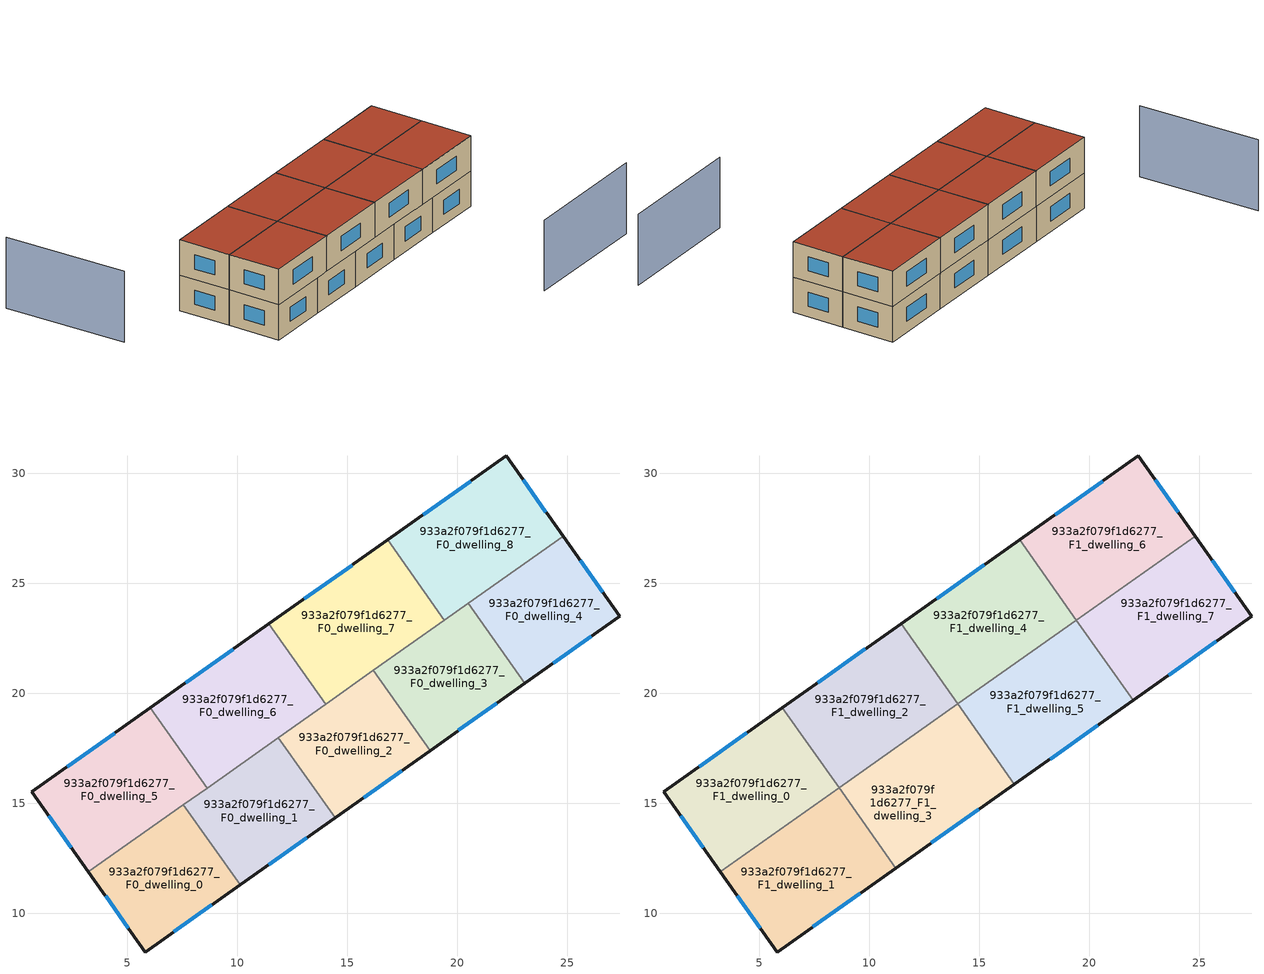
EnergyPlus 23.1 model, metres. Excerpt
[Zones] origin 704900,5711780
933a2f079f1d6277_F0_dwelling_0
 floor ground (EU_floor_Construction): 7.56,14.94 10.14,11.3 5.83,8.25 3.24,11.88 z0
 wall outside (EU_wall_Construction): 3.24,11.88 5.83,8.25 10.14,11.3 z0:3
 wall to 933a2f079f1d6277_F0_dwelling_1 (EU_wall_Construction): 10.14,11.3 7.56,14.94 z0:3
 wall to 933a2f079f1d6277_F0_dwelling_5 (EU_wall_Construction): 7.56,14.94 3.24,11.88 z0:3
 window (EU_Window_Construction): 7.12,9.16 8.85,10.38 / 4.02,10.8 5.05,9.34 z0.9:2.1
933a2f079f1d6277_F0_dwelling_1
 floor ground (EU_floor_Construction): 11.87,17.99 14.45,14.35 10.14,11.3 7.56,14.94 z0
 wall outside (EU_wall_Construction): 10.14,11.3 14.45,14.35 z0:3
 wall to 933a2f079f1d6277_F0_dwelling_2 (EU_wall_Construction): 14.45,14.35 11.87,17.99 z0:3
 wall to 933a2f079f1d6277_F0_dwelling_6 (EU_wall_Construction): 11.87,17.99 8.63,15.7 z0:3
 wall to 933a2f079f1d6277_F0_dwelling_5 (EU_wall_Construction): 8.63,15.7 7.56,14.94 z0:3
 window (EU_Window_Construction): 11.43,12.21 13.16,13.43 z0.9:2.1
 ceiling adiabatic (EU_roof_Construction): 14.45,14.35 11.21,12.06 8.63,15.7 11.87,17.99 7.56,14.94 10.14,11.3 z3
933a2f079f1d6277_F0_dwelling_2
 floor ground (EU_floor_Construction): 16.18,21.04 18.76,17.4 14.45,14.35 11.87,17.99 z0
 wall outside (EU_wall_Construction): 14.45,14.35 18.76,17.4 z0:3
 wall to 933a2f079f1d6277_F0_dwelling_3 (EU_wall_Construction): 18.76,17.4 16.18,21.04 z0:3
 wall to 933a2f079f1d6277_F0_dwelling_7 (EU_wall_Construction): 16.18,21.04 14.02,19.51 z0:3
 wall to 933a2f079f1d6277_F0_dwelling_6 (EU_wall_Construction): 14.02,19.51 11.87,17.99 z0:3
 window (EU_Window_Construction): 15.74,15.26 17.47,16.49 z0.9:2.1
 ceiling adiabatic (EU_roof_Construction): 18.76,17.4 16.18,21.04 11.87,17.99 14.45,14.35 z3
933a2f079f1d6277_F0_dwelling_3
 floor ground (EU_floor_Construction): 20.49,24.09 23.07,20.45 18.76,17.4 16.18,21.04 z0
 wall outside (EU_wall_Construction): 18.76,17.4 23.07,20.45 z0:3
 wall to 933a2f079f1d6277_F0_dwelling_4 (EU_wall_Construction): 23.07,20.45 20.49,24.09 z0:3
 wall to 933a2f079f1d6277_F0_dwelling_8 (EU_wall_Construction): 20.49,24.09 19.41,23.33 z0:3
 wall to 933a2f079f1d6277_F0_dwelling_7 (EU_wall_Construction): 19.41,23.33 16.18,21.04 z0:3
 window (EU_Window_Construction): 20.05,18.31 21.78,19.54 z0.9:2.1
 ceiling adiabatic (EU_roof_Construction): 21.99,19.69 19.41,23.33 16.18,21.04 18.76,17.4 z3
933a2f079f1d6277_F0_dwelling_4
 floor ground (EU_floor_Construction): 24.8,27.14 27.39,23.51 23.07,20.45 20.49,24.09 z0
 wall outside (EU_wall_Construction): 23.07,20.45 27.39,23.51 24.8,27.14 z0:3
 wall to 933a2f079f1d6277_F0_dwelling_8 (EU_wall_Construction): 24.8,27.14 20.49,24.09 z0:3
 window (EU_Window_Construction): 26.61,24.6 25.58,26.05 / 24.36,21.37 26.1,22.59 z0.9:2.1
933a2f079f1d6277_F0_dwelling_5
 floor ground (EU_floor_Construction): 6.05,19.34 8.63,15.7 3.24,11.88 0.66,15.52 z0
 wall outside (EU_wall_Construction): 6.05,19.34 0.66,15.52 3.24,11.88 z0:3
 wall to 933a2f079f1d6277_F0_dwelling_6 (EU_wall_Construction): 8.63,15.7 6.05,19.34 z0:3
 window (EU_Window_Construction): 1.43,14.43 2.47,12.97 / 4.44,18.2 2.27,16.66 z0.9:2.1
 roof outside (EU_roof_Construction): 8.63,15.7 6.05,19.34 8.63,15.7 3.24,11.89 0.66,15.52 3.24,11.88 z3
933a2f079f1d6277_F0_dwelling_6
 floor ground (EU_floor_Construction): 11.44,23.15 14.02,19.51 8.63,15.7 6.05,19.34 z0
 wall outside (EU_wall_Construction): 11.44,23.15 6.05,19.34 z0:3
 wall to 933a2f079f1d6277_F0_dwelling_7 (EU_wall_Construction): 14.02,19.51 11.44,23.15 z0:3
 window (EU_Window_Construction): 9.83,22.01 7.66,20.48 z0.9:2.1
 ceiling adiabatic (EU_roof_Construction): 14.02,19.51 8.63,15.7 6.06,19.34 11.44,23.15 6.05,19.34 8.63,15.7 z3
933a2f079f1d6277_F0_dwelling_7
 floor ground (EU_floor_Construction): 16.83,26.97 19.41,23.33 14.02,19.51 11.44,23.15 z0
 wall outside (EU_wall_Construction): 16.83,26.97 11.44,23.15 z0:3
 wall to 933a2f079f1d6277_F0_dwelling_8 (EU_wall_Construction): 19.41,23.33 16.83,26.97 z0:3
 window (EU_Window_Construction): 15.22,25.83 13.05,24.3 z0.9:2.1
933a2f079f1d6277_F0_dwelling_8
 floor ground (EU_floor_Construction): 22.22,30.78 24.8,27.14 19.41,23.33 16.83,26.97 z0
 wall outside (EU_wall_Construction): 24.8,27.14 22.22,30.78 16.83,26.97 z0:3
 window (EU_Window_Construction): 20.6,29.64 18.44,28.11 / 24.03,28.23 22.99,29.69 z0.9:2.1
933a2f079f1d6277_F1_dwelling_0
 floor to 933a2f079f1d6277_F0_dwelling_5 (EU_floor_Construction): 6.05,19.34 8.63,15.7 3.24,11.89 0.66,15.52 z3
 floor to 933a2f079f1d6277_F0_dwelling_6 (EU_floor_Construction): 6.06,19.34 8.63,15.7 6.05,19.34 z3
 wall outside (EU_wall_Construction): 6.06,19.34 0.66,15.52 3.24,11.89 z3:6
 wall to 933a2f079f1d6277_F1_dwelling_1 (EU_wall_Construction): 3.24,11.89 8.63,15.7 z3:6
 wall to 933a2f079f1d6277_F1_dwelling_2 (EU_wall_Construction): 8.63,15.7 6.06,19.34 z3:6
 window (EU_Window_Construction): 1.43,14.43 2.47,12.98 / 4.44,18.2 2.27,16.67 z3.9:5.1
 roof outside (EU_roof_Construction): 8.63,15.7 6.06,19.34 0.66,15.52 3.24,11.89 z6
933a2f079f1d6277_F1_dwelling_1
 floor to 933a2f079f1d6277_F0_dwelling_0 (EU_floor_Construction): 7.56,14.94 10.14,11.3 5.83,8.25 3.24,11.88 z3
 floor adiabatic (EU_floor_Construction): 8.63,15.7 11.21,12.06 5.83,8.25 10.14,11.3 7.56,14.94 3.24,11.88 z3
 wall outside (EU_wall_Construction): 3.24,11.89 5.83,8.25 11.21,12.06 z3:6
 wall to 933a2f079f1d6277_F1_dwelling_3 (EU_wall_Construction): 11.21,12.06 8.63,15.7 z3:6
 window (EU_Window_Construction): 4.02,10.8 5.05,9.34 / 7.44,9.39 9.6,10.92 z3.9:5.1
 roof outside (EU_roof_Construction): 11.21,12.06 8.63,15.7 3.24,11.89 5.83,8.25 z6
933a2f079f1d6277_F1_dwelling_2
 floor to 933a2f079f1d6277_F0_dwelling_6 (EU_floor_Construction): 11.44,23.15 14.02,19.51 8.63,15.7 6.06,19.34 z3
 floor to 933a2f079f1d6277_F0_dwelling_7 (EU_floor_Construction): 12.66,21.43 11.45,23.16 14.02,19.51 z3
 wall outside (EU_wall_Construction): 11.44,23.16 6.06,19.34 z3:6
 wall to 933a2f079f1d6277_F1_dwelling_4 (EU_wall_Construction): 14.02,19.51 11.44,23.16 z3:6
 wall to 933a2f079f1d6277_F1_dwelling_3 (EU_wall_Construction): 8.63,15.7 14.02,19.51 z3:6
 window (EU_Window_Construction): 9.83,22.01 7.67,20.48 z3.9:5.1
 roof outside (EU_roof_Construction): 14.02,19.51 11.44,23.16 6.06,19.34 8.63,15.7 z6
933a2f079f1d6277_F1_dwelling_3
 floor to 933a2f079f1d6277_F0_dwelling_1 (EU_floor_Construction): 11.87,17.99 14.45,14.35 11.21,12.06 8.63,15.7 z3
 floor adiabatic (EU_floor_Construction): 14.02,19.51 16.6,15.87 14.45,14.35 11.87,17.99 z3; 11.87,17.99 14.45,14.35 11.21,12.06 8.63,15.7 z3
 wall outside (EU_wall_Construction): 11.21,12.06 16.6,15.87 z3:6
 wall to 933a2f079f1d6277_F1_dwelling_5 (EU_wall_Construction): 16.6,15.87 14.02,19.51 z3:6
 window (EU_Window_Construction): 12.82,13.2 14.99,14.73 z3.9:5.1
 roof outside (EU_roof_Construction): 16.6,15.87 14.02,19.51 8.63,15.7 11.21,12.06 z6
933a2f079f1d6277_F1_dwelling_4
 floor to 933a2f079f1d6277_F0_dwelling_7 (EU_floor_Construction): 16.83,26.97 19.41,23.33 14.02,19.51 11.45,23.16 z3
 floor to 933a2f079f1d6277_F0_dwelling_8 (EU_floor_Construction): 18.12,25.15 19.41,23.33 16.83,26.97 z3
 wall outside (EU_wall_Construction): 16.83,26.97 11.44,23.16 z3:6
 wall to 933a2f079f1d6277_F1_dwelling_5 (EU_wall_Construction): 14.02,19.51 19.41,23.33 z3:6
 wall to 933a2f079f1d6277_F1_dwelling_6 (EU_wall_Construction): 19.41,23.33 16.83,26.97 z3:6
 window (EU_Window_Construction): 15.22,25.83 13.06,24.3 z3.9:5.1
 roof outside (EU_roof_Construction): 19.41,23.33 16.83,26.97 11.44,23.16 14.02,19.51 z6
933a2f079f1d6277_F1_dwelling_5
 floor adiabatic (EU_floor_Construction): 19.41,23.33 21.99,19.69 16.6,15.87 14.02,19.51 z3
 wall outside (EU_wall_Construction): 16.6,15.87 21.99,19.69 z3:6
 wall to 933a2f079f1d6277_F1_dwelling_7 (EU_wall_Construction): 21.99,19.69 19.42,23.33 z3:6
 wall to 933a2f079f1d6277_F1_dwelling_6 (EU_wall_Construction): 19.42,23.33,6 19.41,23.33,4.5 19.41,23.33,6
 window (EU_Window_Construction): 18.21,17.01 20.38,18.54 z3.9:5.1
 roof outside (EU_roof_Construction): 21.99,19.69 19.41,23.33 14.02,19.51 16.6,15.87 z6
933a2f079f1d6277_F1_dwelling_6
 floor outside (EU_floor_Construction): 24.8,27.14 19.42,23.33 19.41,23.33 z3
 floor to 933a2f079f1d6277_F0_dwelling_8 (EU_floor_Construction): 22.22,30.78 24.8,27.14 19.41,23.33 16.83,26.97 z3
 wall outside (EU_wall_Construction): 24.8,27.14 22.22,30.78 16.83,26.97 z3:6
 wall to 933a2f079f1d6277_F1_dwelling_7 (EU_wall_Construction): 19.42,23.33 24.8,27.14 z3:6
 window (EU_Window_Construction): 24.03,28.23 22.99,29.69 / 20.61,29.64 18.45,28.11 z3.9:5.1
 roof outside (EU_roof_Construction): 24.8,27.14 22.22,30.78 16.83,26.97 19.42,23.33 z6
933a2f079f1d6277_F1_dwelling_7
 floor to 933a2f079f1d6277_F0_dwelling_3 (EU_floor_Construction): 20.5,24.09 23.07,20.45 21.99,19.69 19.42,23.33 z3
 floor to 933a2f079f1d6277_F0_dwelling_4 (EU_floor_Construction): 24.8,27.14 27.39,23.51 23.07,20.45 20.5,24.09 z3
 wall outside (EU_wall_Construction): 21.99,19.69 27.39,23.51 24.8,27.14 z3:6
 window (EU_Window_Construction): 26.61,24.59 25.58,26.05 / 23.61,20.83 25.77,22.36 z3.9:5.1
 roof outside (EU_roof_Construction): 27.39,23.51 24.8,27.14 19.42,23.33 21.99,19.69 z6
shading: 27.44,8.49 36.64,14.99 / -11.41,20.71 -5.16,12.23 z0:6
[Building]
EU S2 Campaign: North Axis=0; Terrain=City; Solar Distribution=FullExterior
[Site:Location]
London: Latitude=51.5; Longitude=-0.5; Time Zone=0; Elevation=25
[SizingPeriod:WeatherFileDays]
AnnualSizingPeriod: Begin Month=1; Begin Day of Month=1; End Month=12; End Day of Month=31; Day of Week for Start Day=Monday; Use Weather File Daylight Saving Period=No; Use Weather File Rain and Snow Indicators=No
[MATERIAL]
EU_InternalMass_Material: Roughness=MediumRough; Thickness=0.1; Conductivity=1; Density=1800; Specific Heat=900; Thermal Absorptance=0.9; Solar Absorptance=0.7; Visible Absorptance=0.7
[MATERIAL:NOMASS] Roughness=MediumRough; Thermal Absorptance=0.9; Solar Absorptance=0.7; Visible Absorptance=0.7
Name | Thermal Resistance
EU_wall_NoMass | 1.04674
EU_roof_NoMass | 4.32442
EU_floor_NoMass | 2.04616
[WINDOWMATERIAL:SIMPLEGLAZINGSYSTEM]
EU_Window_SimpleGlazing: UFactor=4.25843; Solar Heat Gain Coefficient=0.85; Visible Transmittance=0.85
[CONSTRUCTION]
EU_wall_Construction: EU_wall_NoMass
EU_roof_Construction: EU_roof_NoMass
EU_floor_Construction: EU_floor_NoMass
EU_InternalMass_Construction: EU_InternalMass_Material
EU_Window_Construction: EU_Window_SimpleGlazing
[ZONE] Type=1; Multiplier=1; Ceiling Height=autocalculate; Floor Area=autocalculate; Part of Total Floor Area=Yes
Name | Volume
933a2f079f1d6277_F0_dwelling_0 | 70.7263
933a2f079f1d6277_F1_dwelling_0; 933a2f079f1d6277_F1_dwelling_6; 933a2f079f1d6277_F1_dwelling_7 | 88.3982
933a2f079f1d6277_F0_dwelling_1 | 70.7205
933a2f079f1d6277_F1_dwelling_1 | 88.4106
933a2f079f1d6277_F0_dwelling_2; 933a2f079f1d6277_F0_dwelling_3 | 70.73
933a2f079f1d6277_F1_dwelling_2 | 88.396
933a2f079f1d6277_F1_dwelling_3 | 88.4136
933a2f079f1d6277_F0_dwelling_4 | 70.7292
933a2f079f1d6277_F1_dwelling_4 | 88.3887
933a2f079f1d6277_F0_dwelling_5 | 88.3989
933a2f079f1d6277_F1_dwelling_5 | 88.4048
933a2f079f1d6277_F0_dwelling_6 | 88.4004
933a2f079f1d6277_F0_dwelling_7 | 88.4084
933a2f079f1d6277_F0_dwelling_8 | 88.3872
[INTERNALMASS] Construction=EU_InternalMass_Construction
Name | Zone or ZoneList | Surface Area
933a2f079f1d6277_F0_dwelling_0_EU_InternalMass | 933a2f079f1d6277_F0_dwelling_0 | 23.5754
933a2f079f1d6277_F0_dwelling_1_EU_InternalMass | 933a2f079f1d6277_F0_dwelling_1 | 23.5732
933a2f079f1d6277_F0_dwelling_2_EU_InternalMass | 933a2f079f1d6277_F0_dwelling_2 | 23.5767
933a2f079f1d6277_F0_dwelling_3_EU_InternalMass | 933a2f079f1d6277_F0_dwelling_3 | 23.5764
933a2f079f1d6277_F0_dwelling_4_EU_InternalMass | 933a2f079f1d6277_F0_dwelling_4 | 23.5765
933a2f079f1d6277_F0_dwelling_5_EU_InternalMass | 933a2f079f1d6277_F0_dwelling_5 | 29.4662
933a2f079f1d6277_F0_dwelling_6_EU_InternalMass | 933a2f079f1d6277_F0_dwelling_6 | 29.4669
933a2f079f1d6277_F0_dwelling_7_EU_InternalMass | 933a2f079f1d6277_F0_dwelling_7 | 29.4694
933a2f079f1d6277_F0_dwelling_8_EU_InternalMass | 933a2f079f1d6277_F0_dwelling_8 | 29.4622
933a2f079f1d6277_F1_dwelling_0_EU_InternalMass | 933a2f079f1d6277_F1_dwelling_0 | 29.4648
933a2f079f1d6277_F1_dwelling_1_EU_InternalMass | 933a2f079f1d6277_F1_dwelling_1 | 29.4713
933a2f079f1d6277_F1_dwelling_2_EU_InternalMass | 933a2f079f1d6277_F1_dwelling_2 | 29.4641
933a2f079f1d6277_F1_dwelling_3_EU_InternalMass | 933a2f079f1d6277_F1_dwelling_3 | 29.4722
933a2f079f1d6277_F1_dwelling_4_EU_InternalMass | 933a2f079f1d6277_F1_dwelling_4 | 29.4629
933a2f079f1d6277_F1_dwelling_5_EU_InternalMass | 933a2f079f1d6277_F1_dwelling_5 | 29.4683
933a2f079f1d6277_F1_dwelling_6_EU_InternalMass | 933a2f079f1d6277_F1_dwelling_6 | 29.4686
933a2f079f1d6277_F1_dwelling_7_EU_InternalMass | 933a2f079f1d6277_F1_dwelling_7 | 29.4676
[OTHEREQUIPMENT] Fuel Type=Electricity; Design Level Calculation Method=Watts/Area; Power per Zone Floor Area=1; Fraction Latent=0; Fraction Radiant=0; Fraction Lost=0; Carbon Dioxide Generation Rate=0; EndUse Subcategory=EU_Step8_InternalGains
Name | Zone or ZoneList or Space or SpaceList | Schedule
EU_Step8_InternalGain_933a2f079f1d6277_F0_dwelling_0_f000 | 933a2f079f1d6277_F0_dwelling_0 | EU_Step8_GainSchedule_933a2f079f1d6277_F0_dwelling_0_f000
EU_Step8_InternalGain_933a2f079f1d6277_F0_dwelling_1_f000 | 933a2f079f1d6277_F0_dwelling_1 | EU_Step8_GainSchedule_933a2f079f1d6277_F0_dwelling_1_f000
EU_Step8_InternalGain_933a2f079f1d6277_F0_dwelling_2_f000 | 933a2f079f1d6277_F0_dwelling_2 | EU_Step8_GainSchedule_933a2f079f1d6277_F0_dwelling_2_f000
EU_Step8_InternalGain_933a2f079f1d6277_F0_dwelling_3_f000 | 933a2f079f1d6277_F0_dwelling_3 | EU_Step8_GainSchedule_933a2f079f1d6277_F0_dwelling_3_f000
EU_Step8_InternalGain_933a2f079f1d6277_F0_dwelling_4_f000 | 933a2f079f1d6277_F0_dwelling_4 | EU_Step8_GainSchedule_933a2f079f1d6277_F0_dwelling_4_f000
EU_Step8_InternalGain_933a2f079f1d6277_F0_dwelling_5_f000 | 933a2f079f1d6277_F0_dwelling_5 | EU_Step8_GainSchedule_933a2f079f1d6277_F0_dwelling_5_f000
EU_Step8_InternalGain_933a2f079f1d6277_F0_dwelling_6_f000 | 933a2f079f1d6277_F0_dwelling_6 | EU_Step8_GainSchedule_933a2f079f1d6277_F0_dwelling_6_f000
EU_Step8_InternalGain_933a2f079f1d6277_F0_dwelling_7_f000 | 933a2f079f1d6277_F0_dwelling_7 | EU_Step8_GainSchedule_933a2f079f1d6277_F0_dwelling_7_f000
EU_Step8_InternalGain_933a2f079f1d6277_F0_dwelling_8_f000 | 933a2f079f1d6277_F0_dwelling_8 | EU_Step8_GainSchedule_933a2f079f1d6277_F0_dwelling_8_f000
EU_Step8_InternalGain_933a2f079f1d6277_F1_dwelling_0_f000 | 933a2f079f1d6277_F1_dwelling_0 | EU_Step8_GainSchedule_933a2f079f1d6277_F1_dwelling_0_f000
EU_Step8_InternalGain_933a2f079f1d6277_F1_dwelling_1_f000 | 933a2f079f1d6277_F1_dwelling_1 | EU_Step8_GainSchedule_933a2f079f1d6277_F1_dwelling_1_f000
EU_Step8_InternalGain_933a2f079f1d6277_F1_dwelling_2_f000 | 933a2f079f1d6277_F1_dwelling_2 | EU_Step8_GainSchedule_933a2f079f1d6277_F1_dwelling_2_f000
EU_Step8_InternalGain_933a2f079f1d6277_F1_dwelling_3_f000 | 933a2f079f1d6277_F1_dwelling_3 | EU_Step8_GainSchedule_933a2f079f1d6277_F1_dwelling_3_f000
EU_Step8_InternalGain_933a2f079f1d6277_F1_dwelling_4_f000 | 933a2f079f1d6277_F1_dwelling_4 | EU_Step8_GainSchedule_933a2f079f1d6277_F1_dwelling_4_f000
EU_Step8_InternalGain_933a2f079f1d6277_F1_dwelling_5_f000 | 933a2f079f1d6277_F1_dwelling_5 | EU_Step8_GainSchedule_933a2f079f1d6277_F1_dwelling_5_f000
EU_Step8_InternalGain_933a2f079f1d6277_F1_dwelling_6_f000 | 933a2f079f1d6277_F1_dwelling_6 | EU_Step8_GainSchedule_933a2f079f1d6277_F1_dwelling_6_f000
EU_Step8_InternalGain_933a2f079f1d6277_F1_dwelling_7_f000 | 933a2f079f1d6277_F1_dwelling_7 | EU_Step8_GainSchedule_933a2f079f1d6277_F1_dwelling_7_f000
[ZONEVENTILATION:DESIGNFLOWRATE] Schedule=EU_AlwaysOn; Design Flow Rate Calculation Method=AirChanges/Hour; Air Changes per Hour=0.488719; Ventilation Type=Natural; Fan Pressure Rise=0; Fan Total Efficiency=1; Constant Term Coefficient=1; Temperature Term Coefficient=0; Velocity Term Coefficient=0; Velocity Squared Term Coefficient=0; Minimum Indoor Temperature=-100; Maximum Indoor Temperature=100; Delta Temperature=-100; Minimum Outdoor Temperature=-100; Maximum Outdoor Temperature=100; Maximum Wind Speed=40
Name | Zone or ZoneList or Space or SpaceList
EU_ConstantAir_933a2f079f1d6277_F0_dwelling_0 | 933a2f079f1d6277_F0_dwelling_0
EU_ConstantAir_933a2f079f1d6277_F0_dwelling_1 | 933a2f079f1d6277_F0_dwelling_1
EU_ConstantAir_933a2f079f1d6277_F0_dwelling_2 | 933a2f079f1d6277_F0_dwelling_2
EU_ConstantAir_933a2f079f1d6277_F0_dwelling_3 | 933a2f079f1d6277_F0_dwelling_3
EU_ConstantAir_933a2f079f1d6277_F0_dwelling_4 | 933a2f079f1d6277_F0_dwelling_4
EU_ConstantAir_933a2f079f1d6277_F0_dwelling_5 | 933a2f079f1d6277_F0_dwelling_5
EU_ConstantAir_933a2f079f1d6277_F0_dwelling_6 | 933a2f079f1d6277_F0_dwelling_6
EU_ConstantAir_933a2f079f1d6277_F0_dwelling_7 | 933a2f079f1d6277_F0_dwelling_7
EU_ConstantAir_933a2f079f1d6277_F0_dwelling_8 | 933a2f079f1d6277_F0_dwelling_8
EU_ConstantAir_933a2f079f1d6277_F1_dwelling_0 | 933a2f079f1d6277_F1_dwelling_0
EU_ConstantAir_933a2f079f1d6277_F1_dwelling_1 | 933a2f079f1d6277_F1_dwelling_1
EU_ConstantAir_933a2f079f1d6277_F1_dwelling_2 | 933a2f079f1d6277_F1_dwelling_2
EU_ConstantAir_933a2f079f1d6277_F1_dwelling_3 | 933a2f079f1d6277_F1_dwelling_3
EU_ConstantAir_933a2f079f1d6277_F1_dwelling_4 | 933a2f079f1d6277_F1_dwelling_4
EU_ConstantAir_933a2f079f1d6277_F1_dwelling_5 | 933a2f079f1d6277_F1_dwelling_5
EU_ConstantAir_933a2f079f1d6277_F1_dwelling_6 | 933a2f079f1d6277_F1_dwelling_6
EU_ConstantAir_933a2f079f1d6277_F1_dwelling_7 | 933a2f079f1d6277_F1_dwelling_7
[HVACTEMPLATE:THERMOSTAT] Constant Heating Setpoint=20; Constant Cooling Setpoint=50
EU_HeatOnly_933a2f079f1d6277_F0_dwelling_0; EU_HeatOnly_933a2f079f1d6277_F0_dwelling_1; EU_HeatOnly_933a2f079f1d6277_F0_dwelling_2; EU_HeatOnly_933a2f079f1d6277_F0_dwelling_3; EU_HeatOnly_933a2f079f1d6277_F0_dwelling_4; EU_HeatOnly_933a2f079f1d6277_F0_dwelling_5; EU_HeatOnly_933a2f079f1d6277_F0_dwelling_6; EU_HeatOnly_933a2f079f1d6277_F0_dwelling_7; EU_HeatOnly_933a2f079f1d6277_F0_dwelling_8; EU_HeatOnly_933a2f079f1d6277_F1_dwelling_0; EU_HeatOnly_933a2f079f1d6277_F1_dwelling_1; EU_HeatOnly_933a2f079f1d6277_F1_dwelling_2; EU_HeatOnly_933a2f079f1d6277_F1_dwelling_3; EU_HeatOnly_933a2f079f1d6277_F1_dwelling_4; EU_HeatOnly_933a2f079f1d6277_F1_dwelling_5; EU_HeatOnly_933a2f079f1d6277_F1_dwelling_6; EU_HeatOnly_933a2f079f1d6277_F1_dwelling_7
[HVACTEMPLATE:ZONE:IDEALLOADSAIRSYSTEM] System Availability Schedule=EU_AlwaysOn; Maximum Heating Supply Air Temperature=50; Minimum Cooling Supply Air Temperature=13; Maximum Heating Supply Air Humidity Ratio=0.0156; Minimum Cooling Supply Air Humidity Ratio=0.0077; Heating Limit=NoLimit; Cooling Limit=NoLimit; Heating Availability Schedule=EU_AlwaysOn; Cooling Availability Schedule=EU_CoolingOff; Dehumidification Control Type=ConstantSensibleHeatRatio; Cooling Sensible Heat Ratio=0.7; Dehumidification Setpoint=60; Humidification Control Type=None; Humidification Setpoint=30; Outdoor Air Method=None; Outdoor Air Flow Rate per Person=0.00944; Outdoor Air Flow Rate per Zone Floor Area=0; Outdoor Air Flow Rate per Zone=0; Demand Controlled Ventilation Type=None; Outdoor Air Economizer Type=NoEconomizer; Heat Recovery Type=None; Sensible Heat Recovery Effectiveness=0.7; Latent Heat Recovery Effectiveness=0.65
Name | Template Thermostat
933a2f079f1d6277_F0_dwelling_0 | EU_HeatOnly_933a2f079f1d6277_F0_dwelling_0
933a2f079f1d6277_F0_dwelling_1 | EU_HeatOnly_933a2f079f1d6277_F0_dwelling_1
933a2f079f1d6277_F0_dwelling_2 | EU_HeatOnly_933a2f079f1d6277_F0_dwelling_2
933a2f079f1d6277_F0_dwelling_3 | EU_HeatOnly_933a2f079f1d6277_F0_dwelling_3
933a2f079f1d6277_F0_dwelling_4 | EU_HeatOnly_933a2f079f1d6277_F0_dwelling_4
933a2f079f1d6277_F0_dwelling_5 | EU_HeatOnly_933a2f079f1d6277_F0_dwelling_5
933a2f079f1d6277_F0_dwelling_6 | EU_HeatOnly_933a2f079f1d6277_F0_dwelling_6
933a2f079f1d6277_F0_dwelling_7 | EU_HeatOnly_933a2f079f1d6277_F0_dwelling_7
933a2f079f1d6277_F0_dwelling_8 | EU_HeatOnly_933a2f079f1d6277_F0_dwelling_8
933a2f079f1d6277_F1_dwelling_0 | EU_HeatOnly_933a2f079f1d6277_F1_dwelling_0
933a2f079f1d6277_F1_dwelling_1 | EU_HeatOnly_933a2f079f1d6277_F1_dwelling_1
933a2f079f1d6277_F1_dwelling_2 | EU_HeatOnly_933a2f079f1d6277_F1_dwelling_2
933a2f079f1d6277_F1_dwelling_3 | EU_HeatOnly_933a2f079f1d6277_F1_dwelling_3
933a2f079f1d6277_F1_dwelling_4 | EU_HeatOnly_933a2f079f1d6277_F1_dwelling_4
933a2f079f1d6277_F1_dwelling_5 | EU_HeatOnly_933a2f079f1d6277_F1_dwelling_5
933a2f079f1d6277_F1_dwelling_6 | EU_HeatOnly_933a2f079f1d6277_F1_dwelling_6
933a2f079f1d6277_F1_dwelling_7 | EU_HeatOnly_933a2f079f1d6277_F1_dwelling_7
[SIZING:ZONE] Zone Cooling Design Supply Air Temperature Input Method=SupplyAirTemperature; Zone Cooling Design Supply Air Temperature=13; Zone Heating Design Supply Air Temperature Input Method=SupplyAirTemperature; Zone Heating Design Supply Air Temperature=50; Zone Cooling Design Supply Air Humidity Ratio=0.008; Zone Heating Design Supply Air Humidity Ratio=0.008; Cooling Design Air Flow Method=DesignDay; Cooling Design Air Flow Rate=0; Cooling Minimum Air Flow per Zone Floor Area=0.000762; Cooling Minimum Air Flow=0; Cooling Minimum Air Flow Fraction=0.2; Heating Design Air Flow Method=DesignDay; Heating Design Air Flow Rate=0; Heating Maximum Air Flow per Zone Floor Area=0.002032; Heating Maximum Air Flow=0.141576; Heating Maximum Air Flow Fraction=0.3; Account for Dedicated Outdoor Air System=No; Dedicated Outdoor Air System Control Strategy=NeutralSupplyAir; Dedicated Outdoor Air Low Setpoint Temperature for Design=autosize; Dedicated Outdoor Air High Setpoint Temperature for Design=autosize; Zone Load Sizing Method=Sensible Load Only No Latent Load; Zone Latent Cooling Design Supply Air Humidity Ratio Input Method=HumidityRatioDifference; Zone Cooling Design Supply Air Humidity Ratio Difference=0.005; Zone Latent Heating Design Supply Air Humidity Ratio Input Method=HumidityRatioDifference; Zone Humidification Design Supply Air Humidity Ratio Difference=0.005
933a2f079f1d6277_F0_dwelling_0; 933a2f079f1d6277_F0_dwelling_1; 933a2f079f1d6277_F0_dwelling_2; 933a2f079f1d6277_F0_dwelling_3; 933a2f079f1d6277_F0_dwelling_4; 933a2f079f1d6277_F0_dwelling_5; 933a2f079f1d6277_F0_dwelling_6; 933a2f079f1d6277_F0_dwelling_7; 933a2f079f1d6277_F0_dwelling_8; 933a2f079f1d6277_F1_dwelling_0; 933a2f079f1d6277_F1_dwelling_1; 933a2f079f1d6277_F1_dwelling_2; 933a2f079f1d6277_F1_dwelling_3; 933a2f079f1d6277_F1_dwelling_4; 933a2f079f1d6277_F1_dwelling_5; 933a2f079f1d6277_F1_dwelling_6; 933a2f079f1d6277_F1_dwelling_7
[SCHEDULE:CONSTANT]
Name | Hourly Value
EU_AlwaysOn | 1
EU_CoolingOff | 0
[SCHEDULE:FILE] Column Number=1; Rows to Skip at Top=0; Number of Hours of Data=8760; Column Separator=Comma; Interpolate to Timestep=No; Minutes per Item=60; Adjust Schedule for Daylight Savings=Yes
Name | File
EU_Step8_GainSchedule_933a2f079f1d6277_F0_dwelling_0_f000 | ../../schedules/933a2f079f1d6277/933a2f079f1d6277_F0_dwelling_0_f000_gain.csv
EU_Step8_GainSchedule_933a2f079f1d6277_F0_dwelling_1_f000 | ../../schedules/933a2f079f1d6277/933a2f079f1d6277_F0_dwelling_1_f000_gain.csv
EU_Step8_GainSchedule_933a2f079f1d6277_F0_dwelling_2_f000 | ../../schedules/933a2f079f1d6277/933a2f079f1d6277_F0_dwelling_2_f000_gain.csv
EU_Step8_GainSchedule_933a2f079f1d6277_F0_dwelling_3_f000 | ../../schedules/933a2f079f1d6277/933a2f079f1d6277_F0_dwelling_3_f000_gain.csv
EU_Step8_GainSchedule_933a2f079f1d6277_F0_dwelling_4_f000 | ../../schedules/933a2f079f1d6277/933a2f079f1d6277_F0_dwelling_4_f000_gain.csv
EU_Step8_GainSchedule_933a2f079f1d6277_F0_dwelling_5_f000 | ../../schedules/933a2f079f1d6277/933a2f079f1d6277_F0_dwelling_5_f000_gain.csv
EU_Step8_GainSchedule_933a2f079f1d6277_F0_dwelling_6_f000 | ../../schedules/933a2f079f1d6277/933a2f079f1d6277_F0_dwelling_6_f000_gain.csv
EU_Step8_GainSchedule_933a2f079f1d6277_F0_dwelling_7_f000 | ../../schedules/933a2f079f1d6277/933a2f079f1d6277_F0_dwelling_7_f000_gain.csv
EU_Step8_GainSchedule_933a2f079f1d6277_F0_dwelling_8_f000 | ../../schedules/933a2f079f1d6277/933a2f079f1d6277_F0_dwelling_8_f000_gain.csv
EU_Step8_GainSchedule_933a2f079f1d6277_F1_dwelling_0_f000 | ../../schedules/933a2f079f1d6277/933a2f079f1d6277_F1_dwelling_0_f000_gain.csv
EU_Step8_GainSchedule_933a2f079f1d6277_F1_dwelling_1_f000 | ../../schedules/933a2f079f1d6277/933a2f079f1d6277_F1_dwelling_1_f000_gain.csv
EU_Step8_GainSchedule_933a2f079f1d6277_F1_dwelling_2_f000 | ../../schedules/933a2f079f1d6277/933a2f079f1d6277_F1_dwelling_2_f000_gain.csv
EU_Step8_GainSchedule_933a2f079f1d6277_F1_dwelling_3_f000 | ../../schedules/933a2f079f1d6277/933a2f079f1d6277_F1_dwelling_3_f000_gain.csv
EU_Step8_GainSchedule_933a2f079f1d6277_F1_dwelling_4_f000 | ../../schedules/933a2f079f1d6277/933a2f079f1d6277_F1_dwelling_4_f000_gain.csv
EU_Step8_GainSchedule_933a2f079f1d6277_F1_dwelling_5_f000 | ../../schedules/933a2f079f1d6277/933a2f079f1d6277_F1_dwelling_5_f000_gain.csv
EU_Step8_GainSchedule_933a2f079f1d6277_F1_dwelling_6_f000 | ../../schedules/933a2f079f1d6277/933a2f079f1d6277_F1_dwelling_6_f000_gain.csv
EU_Step8_GainSchedule_933a2f079f1d6277_F1_dwelling_7_f000 | ../../schedules/933a2f079f1d6277/933a2f079f1d6277_F1_dwelling_7_f000_gain.csv
